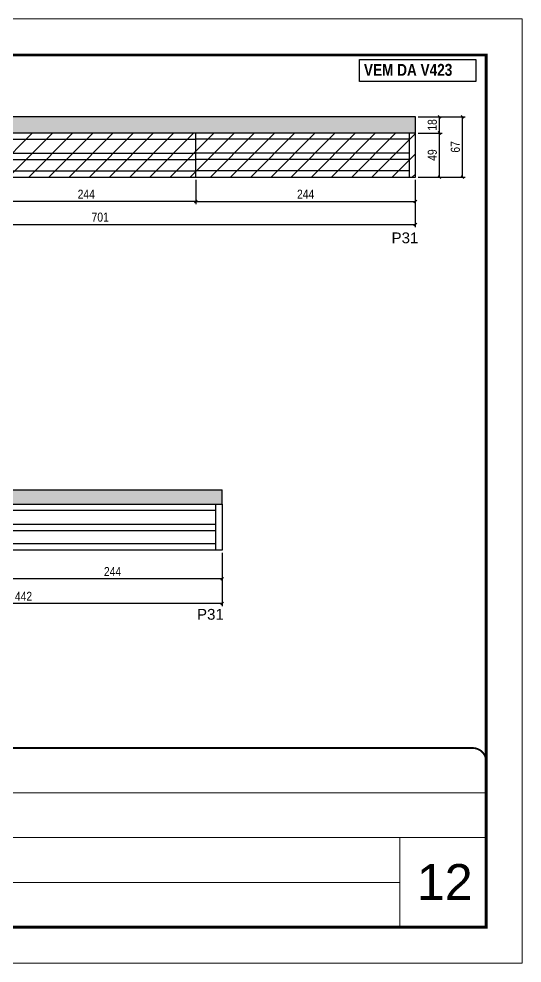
# Model space of a CAD drawing. Extents: x 3309 to 9563, y -2522 to 14608.
# Drawn here: x 9003 to 9563, y 11261 to 12311 of the extents above; entities that cross this region are included whole.
import ezdxf

# ---------------------------------------------------------------- set-up
doc = ezdxf.new("R2010")
doc.units = 0
doc.header["$PDMODE"] = 35
doc.header["$PDSIZE"] = -10
doc.linetypes.add('CONTINUO', pattern=[0])
doc.linetypes.add('DASHED', pattern=[0.75, 0.5, -0.25])
for name, color, linetype in [('5', 5, 'Continuous'), ('COTA', 241, 'Continuous'), ('NOMENCLATURA', 7, 'Continuous'), ('Painéis', 200, 'Continuous'), ('SARR_2.2x7', 40, 'Continuous')]:
    doc.layers.add(name, color=color, linetype=linetype)
for name, color, linetype, lineweight in [('CARIMBO', 255, 'Continuous', 9), ('Folhas', 255, 'Continuous', 9), ('Hachura', 251, 'Continuous', 9), ('SARRAFO DE PRESSAO', 251, 'DASHED', 9)]:
    doc.layers.add(name, color=color, linetype=linetype, lineweight=lineweight)
doc.styles.add('ARIAL', font='arial.ttf')
doc.styles.add('COTA TECNICA', font='techl___.ttf', dxfattribs={"height": 10})
doc.styles.get("Standard").update_dxf_attribs({"font": 'arial.ttf'})
doc.styles.add('TECNICA', font='techb___.ttf', dxfattribs={"height": 10})
doc.dimstyles.new('PAINEL', dxfattribs={"dimtxt": 10, "dimasz": 3, "dimexe": 3, "dimexo": 3, "dimgap": 3, "dimtad": 1, "dimdec": 1, "dimzin": 12, "dimdsep": 46, "dimtxsty": 'COTA TECNICA', "dimblk1": 'OBLIQUE', "dimblk2": 'OBLIQUE', "dimsah": 1, "dimcen": 0.9, "dimclrd": 4, "dimclre": 4, "dimclrt": 240, "dimadec": 1, "dimazin": 3, "dimtfac": 1, "dimtdec": 1, "dimtmove": 0, "dimatfit": 3, "dimfxl": 1, "dimtolj": 1, "dimtzin": 12, "dimarcsym": 0})

# ---------------------------------------------------------------- blocks, each defined once
blk = doc.blocks.new('9999999999')
at = {"color": 30, "linetype": 'CONTINUO'}
for p, q in [((98564.6, 34379.6), (99584, 34379.6)), ((98564.6, 34329.8), (99488, 34329.8)), ((99584, 34329.8), (99488, 34329.8)), ((99488, 34329.8), (99488, 34230.2)), ((98564.6, 34280), (99488, 34280))]:
    blk.add_line(p, q, dxfattribs=at)
at = {"color": 30, "linetype": 'CONTINUO', "const_width": 2}
blk.add_lwpolyline([(99584, 34230.2), (99584, 34414.4, 0.414214), (99569, 34429.4), (98229, 34429.4, 0.414214), (98214, 34414.4), (98214, 34245.2, 0.414214), (98229, 34230.2), (99584, 34230.2)], format="xyb", dxfattribs=at)
at = {"layer": 'Folhas'}
blk.add_lwpolyline([(98139, 34190.2), (99624, 34190.2), (99624, 35240.2), (98139, 35240.2)], close=True, dxfattribs=at)
at = {"layer": 'Folhas', "color": 30, "const_width": 3}
blk.add_lwpolyline([(98214, 34230.2), (99584, 34230.2), (99584, 35200.2), (98214, 35200.2)], close=True, dxfattribs=at)
blk = doc.blocks.new('_Oblique')
at = {"color": 0, "linetype": 'ByBlock', "lineweight": -2}
blk.add_line((-0.5, -0.5), (0.5, 0.5), dxfattribs=at)
blk = doc.blocks.new('*D5229')
at = {"layer": 'COTA', "color": 4, "linetype": 'ByBlock', "lineweight": -2, "transparency": 16777216}
for p, q in [((9200.1, 12131.8), (9200.1, 12104.7)), ((9444.1, 12131.8), (9444.1, 12104.7)), ((9200.1, 12107.7), (9444.1, 12107.7))]:
    blk.add_line(p, q, dxfattribs=at)
at = {"layer": 'Defpoints', "color": 0, "linetype": 'ByBlock', "transparency": 16777216}
for p in [(9200.1, 12134.8), (9444.1, 12134.8), (9444.1, 12107.7)]:
    blk.add_point(p, dxfattribs=at)
at = {"layer": 'COTA', "color": 4, "linetype": 'ByBlock', "lineweight": -2, "transparency": 16777216, "xscale": 3, "yscale": 3, "zscale": 3, "rotation": 180}
blk.add_blockref('_Oblique', (9200.1, 12107.7), dxfattribs=at)
at = {"layer": 'COTA', "color": 4, "linetype": 'ByBlock', "lineweight": -2, "transparency": 16777216, "xscale": 3, "yscale": 3, "zscale": 3}
blk.add_blockref('_Oblique', (9444.1, 12107.7), dxfattribs=at)
at = {"layer": 'COTA', "color": 240, "linetype": 'ByBlock', "transparency": 16777216, "insert": (9322.1, 12115.8), "char_height": 10, "attachment_point": 5, "style": 'COTA TECNICA'}
blk.add_mtext('\\A1;244', dxfattribs=at)
blk = doc.blocks.new('*D5230')
at = {"layer": 'COTA', "color": 4, "lineweight": -2, "transparency": 16777216}
for p, q in [((8956.1, 12131.8), (8956.1, 12104.7)), ((9200.1, 12131.8), (9200.1, 12104.7)), ((9200.1, 12107.7), (8956.1, 12107.7))]:
    blk.add_line(p, q, dxfattribs=at)
at = {"layer": 'Defpoints', "color": 0, "transparency": 16777216}
for p in [(8956.1, 12134.8, 0), (9200.1, 12134.8, 0), (8956.1, 12107.7)]:
    blk.add_point(p, dxfattribs=at)
at = {"layer": 'COTA', "color": 4, "lineweight": -2, "transparency": 16777216, "xscale": 3, "yscale": 3, "zscale": 3, "rotation": 180}
blk.add_blockref('_Oblique', (8956.1, 12107.7), dxfattribs=at)
at = {"layer": 'COTA', "color": 4, "lineweight": -2, "transparency": 16777216, "xscale": 3, "yscale": 3, "zscale": 3}
blk.add_blockref('_Oblique', (9200.1, 12107.7), dxfattribs=at)
at = {"layer": 'COTA', "color": 240, "transparency": 16777216, "insert": (9078.1, 12115.8), "char_height": 10, "attachment_point": 5, "style": 'COTA TECNICA'}
blk.add_mtext('\\A1;244', dxfattribs=at)
blk = doc.blocks.new('*D5232')
at = {"layer": 'COTA', "color": 4, "lineweight": -2, "transparency": 16777216}
for p, q in [((8743.1, 12131.8), (8743.1, 12079.1)), ((9444.1, 12131.8), (9444.1, 12079.1)), ((8743.1, 12082.1), (9444.1, 12082.1))]:
    blk.add_line(p, q, dxfattribs=at)
at = {"layer": 'Defpoints', "color": 0, "transparency": 16777216}
for p in [(8743.1, 12134.8, 0), (9444.1, 12134.8, 0), (9444.1, 12082.1)]:
    blk.add_point(p, dxfattribs=at)
at = {"layer": 'COTA', "color": 4, "lineweight": -2, "transparency": 16777216, "xscale": 3, "yscale": 3, "zscale": 3, "rotation": 180}
blk.add_blockref('_Oblique', (8743.1, 12082.1), dxfattribs=at)
at = {"layer": 'COTA', "color": 4, "lineweight": -2, "transparency": 16777216, "xscale": 3, "yscale": 3, "zscale": 3}
blk.add_blockref('_Oblique', (9444.1, 12082.1), dxfattribs=at)
at = {"layer": 'COTA', "color": 240, "transparency": 16777216, "insert": (9093.6, 12090.2), "char_height": 10, "attachment_point": 5, "style": 'COTA TECNICA'}
blk.add_mtext('\\A1;701', dxfattribs=at)
blk = doc.blocks.new('*D5233')
at = {"layer": 'COTA', "color": 4, "lineweight": -2, "transparency": 16777216}
for p, q in [((9447.1, 12183.8), (9474.1, 12183.8)), ((9471.1, 12134.8), (9471.1, 12183.8)), ((9447.1, 12134.8), (9474.1, 12134.8))]:
    blk.add_line(p, q, dxfattribs=at)
at = {"layer": 'Defpoints', "color": 0, "transparency": 16777216}
for p in [(9444.1, 12183.8), (9471.1, 12183.8), (9444.1, 12134.8)]:
    blk.add_point(p, dxfattribs=at)
at = {"layer": 'COTA', "color": 4, "lineweight": -2, "transparency": 16777216, "xscale": 3, "yscale": 3, "zscale": 3}
for p, rotation in [((9471.1, 12183.8), 90), ((9471.1, 12134.8), 270)]:
    blk.add_blockref('_Oblique', p, dxfattribs=dict(at, rotation=rotation))
at = {"layer": 'COTA', "color": 240, "transparency": 16777216, "insert": (9463, 12159.3), "char_height": 10, "attachment_point": 5, "rotation": 90, "style": 'COTA TECNICA'}
blk.add_mtext('\\A1;49', dxfattribs=at)
blk = doc.blocks.new('*D5234')
at = {"layer": 'COTA', "color": 4, "lineweight": -2, "transparency": 16777216}
for p, q in [((9447.1, 12201.8), (9474.1, 12201.8)), ((9471.1, 12183.8), (9471.1, 12201.8)), ((9447.1, 12183.8), (9474.1, 12183.8))]:
    blk.add_line(p, q, dxfattribs=at)
at = {"layer": 'Defpoints', "color": 0, "transparency": 16777216}
for p in [(9444.1, 12201.8), (9471.1, 12201.8), (9444.1, 12183.8)]:
    blk.add_point(p, dxfattribs=at)
at = {"layer": 'COTA', "color": 4, "lineweight": -2, "transparency": 16777216, "xscale": 3, "yscale": 3, "zscale": 3}
for p, rotation in [((9471.1, 12201.8), 90), ((9471.1, 12183.8), 270)]:
    blk.add_blockref('_Oblique', p, dxfattribs=dict(at, rotation=rotation))
at = {"layer": 'COTA', "color": 240, "transparency": 16777216, "insert": (9463, 12192.8), "char_height": 10, "attachment_point": 5, "rotation": 90, "style": 'COTA TECNICA'}
blk.add_mtext('\\A1;18', dxfattribs=at)
blk = doc.blocks.new('*D5235')
at = {"layer": 'COTA', "color": 4, "lineweight": -2, "transparency": 16777216}
for p, q in [((9447.1, 12201.8), (9499.7, 12201.8)), ((9496.7, 12134.8), (9496.7, 12201.8)), ((9447.1, 12134.8), (9499.7, 12134.8))]:
    blk.add_line(p, q, dxfattribs=at)
at = {"layer": 'Defpoints', "color": 0, "transparency": 16777216}
for p in [(9444.1, 12201.8), (9496.7, 12201.8), (9444.1, 12134.8)]:
    blk.add_point(p, dxfattribs=at)
at = {"layer": 'COTA', "color": 4, "lineweight": -2, "transparency": 16777216, "xscale": 3, "yscale": 3, "zscale": 3}
for p, rotation in [((9496.7, 12201.8), 90), ((9496.7, 12134.8), 270)]:
    blk.add_blockref('_Oblique', p, dxfattribs=dict(at, rotation=rotation))
at = {"layer": 'COTA', "color": 240, "transparency": 16777216, "insert": (9488.6, 12168.3), "char_height": 10, "attachment_point": 5, "rotation": 90, "style": 'COTA TECNICA'}
blk.add_mtext('\\A1;67', dxfattribs=at)
blk = doc.blocks.new('*D5255')
at = {"layer": 'COTA', "color": 4, "lineweight": -2, "transparency": 16777216}
for p, q in [((8787.3, 11717), (8787.3, 11657.6)), ((9229.3, 11717), (9229.3, 11657.6)), ((9229.3, 11660.6), (8787.3, 11660.6))]:
    blk.add_line(p, q, dxfattribs=at)
at = {"layer": 'Defpoints', "color": 0, "transparency": 16777216}
for p in [(8787.3, 11720), (9229.3, 11720), (8787.3, 11660.6)]:
    blk.add_point(p, dxfattribs=at)
at = {"layer": 'COTA', "color": 4, "lineweight": -2, "transparency": 16777216, "xscale": 3, "yscale": 3, "zscale": 3, "rotation": 180}
blk.add_blockref('_Oblique', (8787.3, 11660.6), dxfattribs=at)
at = {"layer": 'COTA', "color": 4, "lineweight": -2, "transparency": 16777216, "xscale": 3, "yscale": 3, "zscale": 3}
blk.add_blockref('_Oblique', (9229.3, 11660.6), dxfattribs=at)
at = {"layer": 'COTA', "color": 240, "transparency": 16777216, "insert": (9008.3, 11668.6), "char_height": 10, "attachment_point": 5, "style": 'COTA TECNICA'}
blk.add_mtext('\\A1;442', dxfattribs=at)
blk = doc.blocks.new('*D5256')
at = {"layer": 'COTA', "color": 4, "lineweight": -2, "transparency": 16777216}
for p, q in [((8985.3, 11717), (8985.3, 11685.1)), ((9229.3, 11717), (9229.3, 11685.1)), ((9229.3, 11688.1), (8985.3, 11688.1))]:
    blk.add_line(p, q, dxfattribs=at)
at = {"layer": 'Defpoints', "color": 0, "transparency": 16777216}
for p in [(8985.3, 11720), (9229.3, 11720), (8985.3, 11688.1)]:
    blk.add_point(p, dxfattribs=at)
at = {"layer": 'COTA', "color": 4, "lineweight": -2, "transparency": 16777216, "xscale": 3, "yscale": 3, "zscale": 3, "rotation": 180}
blk.add_blockref('_Oblique', (8985.3, 11688.1), dxfattribs=at)
at = {"layer": 'COTA', "color": 4, "lineweight": -2, "transparency": 16777216, "xscale": 3, "yscale": 3, "zscale": 3}
blk.add_blockref('_Oblique', (9229.3, 11688.1), dxfattribs=at)
at = {"layer": 'COTA', "color": 240, "transparency": 16777216, "insert": (9107.3, 11696.1), "char_height": 10, "attachment_point": 5, "style": 'COTA TECNICA'}
blk.add_mtext('\\A1;244', dxfattribs=at)

msp = doc.modelspace()

# ---------------------------------------------------------------- hatches: boundary and pattern name
at = {"layer": 'COTA'}
h = msp.add_hatch(dxfattribs=at)
h.set_pattern_fill('AR-CONC', color=256, scale=0.03)
h.set_pattern_definition([(50, (3174.5, 325.338), (5.46554, -0.4781726), [0.5715, -6.2865]), (355, (3174.5, 325.338), (-1.0573026, 5.7317054), [0.4572, -5.0292175]), (100.451445, (3174.9555, 325.298), (4.4082374, 5.2535326), [0.4857003, -5.3427073]), (46.1842, (3174.5, 326.862), (8.1323712, -1.26127), [0.85725, -9.42975]), (96.63556, (3175.178, 326.757), (7.122124, 7.4227837), [0.7285507, -8.014068]), (351.18415, (3174.5, 326.862), (7.122124, 7.422784), [0.685799, -7.543792]), (21, (3175.262, 326.481), (4.5484317, -3.067956), [0.5715, -6.2865]), (326, (3175.262, 326.481), (1.8540609, 5.525639), [0.4572, -5.0292]), (71.451445, (3175.641, 326.225), (6.4024926, 2.457683), [0.4857003, -5.3426981]), (37.5, (3174.5, 325.3378), (0.0926581, 2.53665117), [0, -4.96824, 0, -5.1054, 0, -5.04825]), (7.5, (3174.5, 325.3378), (2.0045899, 3.00541724), [0, -2.91084, 0, -4.85394, 0, -1.92405]), (327.5, (3172.8007, 325.3378), (4.06771786, -0.17186232), [0, -1.905, 0, -5.9436, 0, -7.8867]), (317.5, (3172.0387, 325.3378), (4.4438754, 0.7627947), [0, -2.4765, 0, -3.94716, 0, -5.6007])])
h.paths.add_polyline_path([(8713.12, 12134.84), (8743.12, 12134.84), (8743.12, 12183.84), (9444.12, 12183.84), (9444.12, 12201.84), (8528.62, 12201.84), (8528.62, 12185.84), (8713.12, 12185.84)])
h = msp.add_hatch(dxfattribs=at)
h.set_pattern_fill('AR-CONC', color=256, scale=0.03)
h.set_pattern_definition([(50, (-4, 0), (5.4655401, -0.4781726), [0.5715, -6.2865]), (355, (-4, 0), (-1.0573026, 5.7317054), [0.4572, -5.0292175]), (100.451445, (-3.5445, -0.04), (4.4082374, 5.2535326), [0.4857003, -5.3427073]), (46.1842, (-4, 1.524), (8.1323712, -1.2612698), [0.85725, -9.42975]), (96.63556, (-3.322, 1.419), (7.122124, 7.4227837), [0.7285507, -8.0140682]), (351.18415, (-4, 1.524), (7.122124, 7.4227837), [0.685799, -7.543792]), (21, (-3.238, 1.143), (4.5484317, -3.067956), [0.5715, -6.2865]), (326, (-3.238, 1.143), (1.8540609, 5.525639), [0.4572, -5.0292]), (71.451445, (-2.859, 0.8873), (6.4024926, 2.457683), [0.4857003, -5.3426981]), (37.5, (-4, 0), (0.0926581, 2.53665117), [0, -4.96824, 0, -5.1054, 0, -5.04825]), (7.5, (-4, 0), (2.00458988, 3.00541724), [0, -2.91084, 0, -4.85394, 0, -1.92405]), (327.5, (-5.6993, 0), (4.06771786, -0.17186232), [0, -1.905, 0, -5.9436, 0, -7.8867]), (317.5, (-6.4613, 0), (4.4438754, 0.7627947), [0, -2.4765, 0, -3.94716, 0, -5.6007])])
h.paths.add_polyline_path([(8787.25, 11770.96), (9229.25, 11770.96), (9229.25, 11786.96), (8315.25, 11786.96), (8315.25, 11770.96), (8757.25, 11770.96), (8757.25, 11719.96), (8787.25, 11719.96)])
at = {"layer": 'Hachura', "linetype": 'ByBlock'}
h = msp.add_hatch(dxfattribs=at)
h.set_pattern_fill('ANSI31', color=256, scale=5)
h.paths.add_polyline_path([(8713.12, 12185.84), (8528.62, 12185.84), (8528.62, 12134.84), (8713.12, 12134.84)])
h.paths.add_polyline_path([(8956.12, 12183.84), (8743.12, 12183.84), (8743.12, 12134.84), (8956.12, 12134.84)])
h.paths.add_polyline_path([(9200.12, 12183.84), (8956.12, 12183.84), (8956.12, 12134.84), (9200.12, 12134.84)])
h.paths.add_polyline_path([(9444.12, 12183.84), (9200.12, 12183.84), (9200.12, 12134.84), (9444.12, 12134.84)])
h.paths.add_polyline_path([(8974.62, 11974.63), (8816.12, 11974.63), (8816.12, 11923.63), (8974.62, 11923.63)])
h.paths.add_polyline_path([(8816.12, 11974.63), (8650.62, 11974.63), (8650.62, 11923.63), (8816.12, 11923.63)])
h.paths.add_polyline_path([(8650.62, 11974.63), (8528.62, 11974.63), (8528.62, 11923.63), (8650.62, 11923.63)])

# ---------------------------------------------------------------- linework, layer by layer
at = {"layer": 'COTA'}
for p, q in [((9444.12, 12201.84), (8528.62, 12201.84)), ((9444.12, 12183.84), (9444.12, 12201.84)), ((8315.25, 11786.96), (9229.25, 11786.96)), ((9229.25, 11770.96), (9229.25, 11786.96))]:
    msp.add_line(p, q, dxfattribs=at)
at = {"layer": 'NOMENCLATURA'}
msp.add_lwpolyline([(9381.92, 12265.72), (9511.55, 12265.72), (9511.55, 12241.16), (9381.92, 12241.16)], close=True, dxfattribs=at)
at = {"layer": 'Painéis', "linetype": 'ByBlock'}
for p, q in [((8743.12, 12183.84), (9444.12, 12183.84)), ((9200.12, 12134.84), (9200.12, 12183.84)), ((9444.12, 12134.84), (9444.12, 12183.84)), ((8743.12, 12134.84), (9444.12, 12134.84)), ((8787.25, 11770.96), (9229.25, 11770.96)), ((9229.25, 11770.96), (9229.25, 11719.96)), ((9229.25, 11719.96), (8787.25, 11719.96))]:
    msp.add_line(p, q, dxfattribs=at)
at = {"layer": 'SARR_2.2x7', "linetype": 'Continuous'}
for p, q in [((9437.12, 12183.84), (9437.12, 12134.84)), ((8956.12, 12176.84), (9200.12, 12176.84)), ((9437.12, 12176.84), (9200.12, 12176.84)), ((8956.12, 12161.52), (9200.12, 12161.52)), ((9437.12, 12161.52), (9200.12, 12161.52)), ((8956.12, 12154.52), (9200.12, 12154.52)), ((9437.12, 12154.52), (9200.12, 12154.52)), ((8956.12, 12141.84), (9200.12, 12141.84)), ((9437.12, 12141.84), (9200.12, 12141.84)), ((9222.25, 11719.96), (9222.25, 11770.96)), ((9222.25, 11763.96), (8985.25, 11763.96)), ((9222.25, 11748.4), (8985.25, 11748.4)), ((9222.25, 11741.4), (8985.25, 11741.4)), ((9222.25, 11726.96), (8985.25, 11726.96))]:
    msp.add_line(p, q, dxfattribs=at)

# ---------------------------------------------------------------- block references
at = {"layer": 'SARRAFO DE PRESSAO', "color": 6, "linetype": 'ByBlock'}
msp.add_blockref('9999999999', (-90061.11, -22929.5), dxfattribs=at)

# ---------------------------------------------------------------- texts
at = {"layer": '5', "linetype": 'Continuous'}
for rotation, p in [(359.99996, (9417.67, 12061.21)), (0.00004, (9201.27, 11642.56))]:
    msp.add_text('P31', height=12, rotation=rotation, dxfattribs=at).set_placement(p)
at = {"layer": 'CARIMBO', "style": 'ARIAL'}
msp.add_text('12', height=40, dxfattribs=at).set_placement((9445.73, 11330.85))
at = {"layer": 'NOMENCLATURA', "style": 'TECNICA'}
msp.add_text('VEM DA V423', height=13.2, dxfattribs=at).set_placement((9386.93, 12247.42))

# ---------------------------------------------------------------- dimensions: what is measured, and where the dimension line sits
at = {"layer": 'COTA'}
for base, p1, p2, angle, picture, middle in [((9471.11, 12201.84), (9444.12, 12183.84), (9444.12, 12201.84), 90, '*D5234', (9463.02, 12192.84)), ((9496.74, 12201.84), (9444.12, 12134.84), (9444.12, 12201.84), 90, '*D5235', (9488.64, 12168.34)), ((9471.11, 12183.84), (9444.12, 12134.84), (9444.12, 12183.84), 90, '*D5233', (9463.01, 12159.34)), ((9444.12, 12082.06, 0), (8743.12, 12134.84), (9444.12, 12134.84), 180, '*D5232', (9093.62, 12090.16, 0)), ((8956.12, 12107.72, 0), (9200.12, 12134.84), (8956.12, 12134.84), 180, '*D5230', (9078.12, 12115.79, 0)), ((8787.25, 11660.57), (9229.25, 11719.96), (8787.25, 11719.96), 0, '*D5255', (9008.25, 11668.65)), ((8985.25, 11688.05), (9229.25, 11719.96), (8985.25, 11719.96), 180, '*D5256', (9107.25, 11696.12))]:
    dim = msp.add_linear_dim(base=base, p1=p1, p2=p2, angle=angle, dimstyle='PAINEL', dxfattribs=at)
    dim.commit()
    dim.dimension.update_dxf_attribs({"geometry": picture, "text_midpoint": middle})
at = {"layer": 'COTA', "linetype": 'ByBlock'}
dim = msp.add_linear_dim(base=(9444.12, 12107.72), p1=(9200.12, 12134.84), p2=(9444.12, 12134.84), dimstyle='PAINEL', override={"dimtmove": 1}, dxfattribs=at)
dim.commit()
dim.dimension.update_dxf_attribs({"geometry": '*D5229', "text_midpoint": (9322.12, 12115.79)})

doc.saveas('drawing.dxf')
